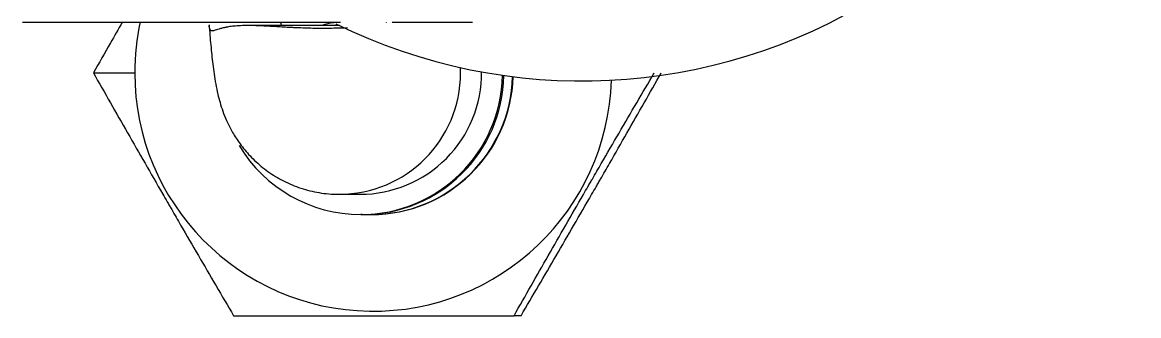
# Model space of a CAD drawing. Extents: x 0 to 790, y 0 to 579.
# Drawn here: x 469.6 to 524.7, y 437.2 to 451.7 of the extents above; entities that cross this region are included whole.
import ezdxf

# ---------------------------------------------------------------- set-up
doc = ezdxf.new("R2010")
doc.units = 0
doc.header["$LTSCALE"] = 10
doc.header["$MEASUREMENT"] = 0
doc.layers.add('1', color=7, linetype='CONTINUOUS')

msp = doc.modelspace()

# ---------------------------------------------------------------- linework, layer by layer
at = {"layer": '1', "color": 7, "linetype": 'Continuous', "lineweight": -3}
for p, q in [((485.219, 451.551), (480.685, 451.551)), ((487.542, 451.703), (487.542, 451.723)), ((473.063, 449.213), (475.105, 449.213)), ((485.197, 443.213), (486.236, 443.213)), ((486.342, 442.213), (486.268, 442.213)), ((486.796, 442.213), (486.771, 442.213)), ((494.182, 437.213), (493.838, 437.213))]:
    msp.add_line(p, q, dxfattribs=at)
msp.add_arc((497.185, 476.312), 27.5, 243.792, 0, dxfattribs=at)
for centre, major_axis, ratio, start_param, end_param in [((486.876, 449.213), (0, -11.777), 0.99956, 4.496994, 4.712389), ((485.23, 449.213), (0, 2.5), 0.99956, 0.121197, 0.36148), ((485.197, 449.213), (0, 6), 0.99956, 4.712389, 4.755807), ((486.876, 449.213), (0, -11.777), 0.99956, 4.712389, 7.823155), ((485.197, 449.213), (0, 6), 0.99956, 3.141593, 4.712389), ((486.236, 449.213), (0, -6), 0.99956, 0, 1.578847), ((486.268, 449.213), (0, 7), 0.99956, 3.141593, 4.695257), ((486.342, 449.213), (0, 7), 0.99956, 3.141593, 4.693736), ((486.771, 449.213), (0, 7), 0.99956, 3.141593, 4.685587), ((486.796, 449.213), (0, 7), 0.99956, 3.141593, 4.685145), ((486.268, 449.213), (0, -7), 0.99956, 5.249798, 6.283185), ((486.771, 449.213), (0, -7), 0.99956, 6.252506, 6.283185), ((486.771, 447.213), (0, 5), 0.029666, 3.07079, 3.141593)]:
    msp.add_ellipse(centre, major_axis=major_axis, ratio=ratio, start_param=start_param, end_param=end_param, dxfattribs=at)
for points, knots in [([(469.552, 451.713), (470.994, 451.713), (472.407, 451.713), (475.179, 451.713), (476.538, 451.713), (478.205, 451.713), (478.537, 451.713), (479.197, 451.713), (479.526, 451.713), (480.18, 451.713), (480.668, 451.713), (481.151, 451.713), (481.472, 451.713), (481.632, 451.713), (482.427, 451.713), (483.367, 451.713), (484.44, 451.713), (484.896, 451.713), (485.118, 451.713), (485.189, 451.713), (485.26, 451.713)], [0, 0, 0, 0, 0.254222, 0.254222, 0.508445, 0.508445, 0.572001, 0.572001, 0.635556, 0.635556, 0.699112, 0.73089, 0.73089, 0.762667, 0.762667, 0.889779, 0.953334, 0.985112, 0.985112, 1, 1, 1, 1]), ([(474.483, 451.71), (474.288, 451.369), (474.095, 451.029), (473.621, 450.196), (473.341, 449.703), (473.063, 449.213)], [0, 0, 0, 0, 0.406132, 0.406132, 1, 1, 1, 1]), ([(478.775, 451.594), (478.801, 451.239), (478.859, 450.545), (478.958, 449.592), (479.062, 448.853), (479.187, 448.226), (479.301, 447.778), (479.437, 447.348), (479.625, 446.87), (479.886, 446.341), (480.245, 445.764), (480.723, 445.168), (481.327, 444.589), (482.047, 444.073), (482.864, 443.657), (483.75, 443.364), (484.54, 443.234), (485.025, 443.213), (485.197, 443.213)], [0, 0, 0, 0, 0.130374, 0.269369, 0.426564, 0.500405, 0.549791, 0.593074, 0.632206, 0.670294, 0.708782, 0.749506, 0.792526, 0.837057, 0.882484, 0.928427, 0.974645, 1, 1, 1, 1]), ([(484.419, 451.41), (484.28, 451.41), (484.143, 451.411), (483.871, 451.415), (483.736, 451.418), (483.47, 451.426), (483.339, 451.431), (483.143, 451.439), (483.078, 451.442), (482.95, 451.448), (482.886, 451.451), (482.573, 451.466), (482.336, 451.48), (482.002, 451.5), (481.894, 451.506), (481.736, 451.515), (481.685, 451.517), (481.584, 451.523), (481.535, 451.525), (481.295, 451.537), (481.121, 451.544), (480.88, 451.55), (480.803, 451.551), (480.711, 451.551), (480.693, 451.551), (480.657, 451.551), (480.639, 451.551), (480.587, 451.551), (480.553, 451.551), (480.387, 451.548), (480.268, 451.543), (480.051, 451.528), (479.954, 451.518), (479.777, 451.496), (479.697, 451.482), (479.607, 451.465), (479.589, 451.461), (479.554, 451.454), (479.537, 451.45), (479.488, 451.439), (479.457, 451.431), (479.367, 451.408), (479.314, 451.392), (479.217, 451.363), (479.173, 451.348), (479.094, 451.323), (479.058, 451.311), (479.01, 451.299), (478.994, 451.296), (478.965, 451.291), (478.952, 451.289), (478.926, 451.289), (478.913, 451.29), (478.89, 451.295), (478.879, 451.299), (478.859, 451.311), (478.849, 451.32), (478.831, 451.342), (478.823, 451.356), (478.811, 451.382), (478.808, 451.392), (478.801, 451.414), (478.798, 451.426), (478.792, 451.452), (478.789, 451.467), (478.784, 451.499), (478.782, 451.517), (478.779, 451.543), (478.779, 451.549), (478.778, 451.555)], [0, 0, 0, 0, 0.02928, 0.02928, 0.05856, 0.05856, 0.08784, 0.08784, 0.10248, 0.10248, 0.11712, 0.11712, 0.17568, 0.17568, 0.20496, 0.20496, 0.2196, 0.2196, 0.23424, 0.23424, 0.2928, 0.2928, 0.32208, 0.32208, 0.3294, 0.3294, 0.33672, 0.33672, 0.35136, 0.35136, 0.40992, 0.40992, 0.46848, 0.46848, 0.52704, 0.52704, 0.54168, 0.54168, 0.55632, 0.55632, 0.5856, 0.5856, 0.64416, 0.64416, 0.70272, 0.70272, 0.76128, 0.76128, 0.79056, 0.79056, 0.81984, 0.81984, 0.84912, 0.84912, 0.8784, 0.8784, 0.90768, 0.90768, 0.93696, 0.93696, 0.9516, 0.9516, 0.96624, 0.96624, 0.98088, 0.98088, 0.99552, 0.99552, 1, 1, 1, 1]), ([(482.308, 451.718), (482.309, 451.701), (482.311, 451.685), (482.317, 451.643), (482.322, 451.62), (482.33, 451.587), (482.333, 451.576), (482.337, 451.564), (482.338, 451.562), (482.338, 451.56)], [0, 0, 0, 0, 0.26483, 0.26483, 0.724602, 0.724602, 0.954487, 0.954487, 1, 1, 1, 1]), ([(485.615, 451.435), (485.492, 451.43), (485.367, 451.426), (485.107, 451.419), (484.971, 451.416), (484.799, 451.413), (484.764, 451.412), (484.695, 451.412), (484.591, 451.411), (484.488, 451.41), (484.419, 451.41)], [0, 0, 0, 0, 0.318801, 0.318801, 0.659401, 0.659401, 0.74455, 0.74455, 0.8297, 1, 1, 1, 1]), ([(473.063, 449.213), (473.618, 448.233), (474.18, 447.246), (475.034, 445.751), (475.321, 445.25), (475.9, 444.241), (476.191, 443.734), (476.559, 443.097), (476.633, 442.969), (476.744, 442.777), (476.781, 442.713), (476.855, 442.585), (477.039, 442.266), (477.223, 441.948), (477.664, 441.188), (477.957, 440.684), (478.54, 439.683), (478.83, 439.186), (479.409, 438.196), (479.697, 437.703), (479.985, 437.213)], [0, 0, 0, 0, 0.25, 0.25, 0.375, 0.375, 0.5, 0.5, 0.53125, 0.53125, 0.546875, 0.546875, 0.5625, 0.625, 0.625, 0.75, 0.75, 0.875, 0.875, 1, 1, 1, 1]), ([(493.838, 437.213), (494.394, 438.193), (494.955, 439.179), (495.81, 440.675), (496.097, 441.176), (496.675, 442.184), (496.967, 442.691), (497.335, 443.329), (497.408, 443.457), (497.519, 443.649), (497.556, 443.713), (497.63, 443.84), (497.815, 444.16), (497.999, 444.477), (498.439, 445.238), (498.732, 445.741), (499.315, 446.742), (499.605, 447.24), (500.184, 448.23), (500.473, 448.722), (500.761, 449.213)], [0, 0, 0, 0, 0.25, 0.25, 0.375, 0.375, 0.5, 0.5, 0.53125, 0.53125, 0.546875, 0.546875, 0.5625, 0.625, 0.625, 0.75, 0.75, 0.875, 0.875, 1, 1, 1, 1]), ([(494.182, 437.213), (494.757, 438.193), (495.335, 439.179), (496.206, 440.675), (496.497, 441.176), (497.081, 442.184), (497.374, 442.691), (497.742, 443.329), (497.816, 443.457), (497.927, 443.649), (497.963, 443.713), (498.037, 443.84), (498.221, 444.16), (498.403, 444.477), (498.84, 445.238), (499.128, 445.741), (499.7, 446.742), (499.984, 447.24), (500.547, 448.23), (500.827, 448.722), (501.105, 449.213)], [0, 0, 0, 0, 0.25, 0.25, 0.375, 0.375, 0.5, 0.5, 0.53125, 0.53125, 0.546875, 0.546875, 0.5625, 0.625, 0.625, 0.75, 0.75, 0.875, 0.875, 1, 1, 1, 1]), ([(479.985, 437.213), (481.107, 437.213), (482.238, 437.213), (483.956, 437.213), (484.533, 437.213), (485.693, 437.213), (486.278, 437.213), (487.014, 437.213), (487.161, 437.213), (487.383, 437.213), (487.457, 437.213), (487.605, 437.213), (487.974, 437.213), (488.341, 437.213), (489.221, 437.213), (489.805, 437.213), (490.966, 437.213), (491.544, 437.213), (492.694, 437.213), (493.267, 437.213), (493.838, 437.213)], [0, 0, 0, 0, 0.25, 0.25, 0.375, 0.375, 0.5, 0.5, 0.53125, 0.53125, 0.546875, 0.546875, 0.5625, 0.625, 0.625, 0.75, 0.75, 0.875, 0.875, 1, 1, 1, 1])]:
    msp.add_open_spline(points, degree=3, knots=knots, dxfattribs=at)
for points in [[(487.809, 451.713), (489.074, 451.713), (490.339, 451.713), (491.604, 451.713)], [(491.604, 451.713), (491.662, 451.713), (491.721, 451.713), (491.779, 451.713)]]:
    msp.add_open_spline(points, degree=3, dxfattribs=at)

doc.saveas('drawing.dxf')
